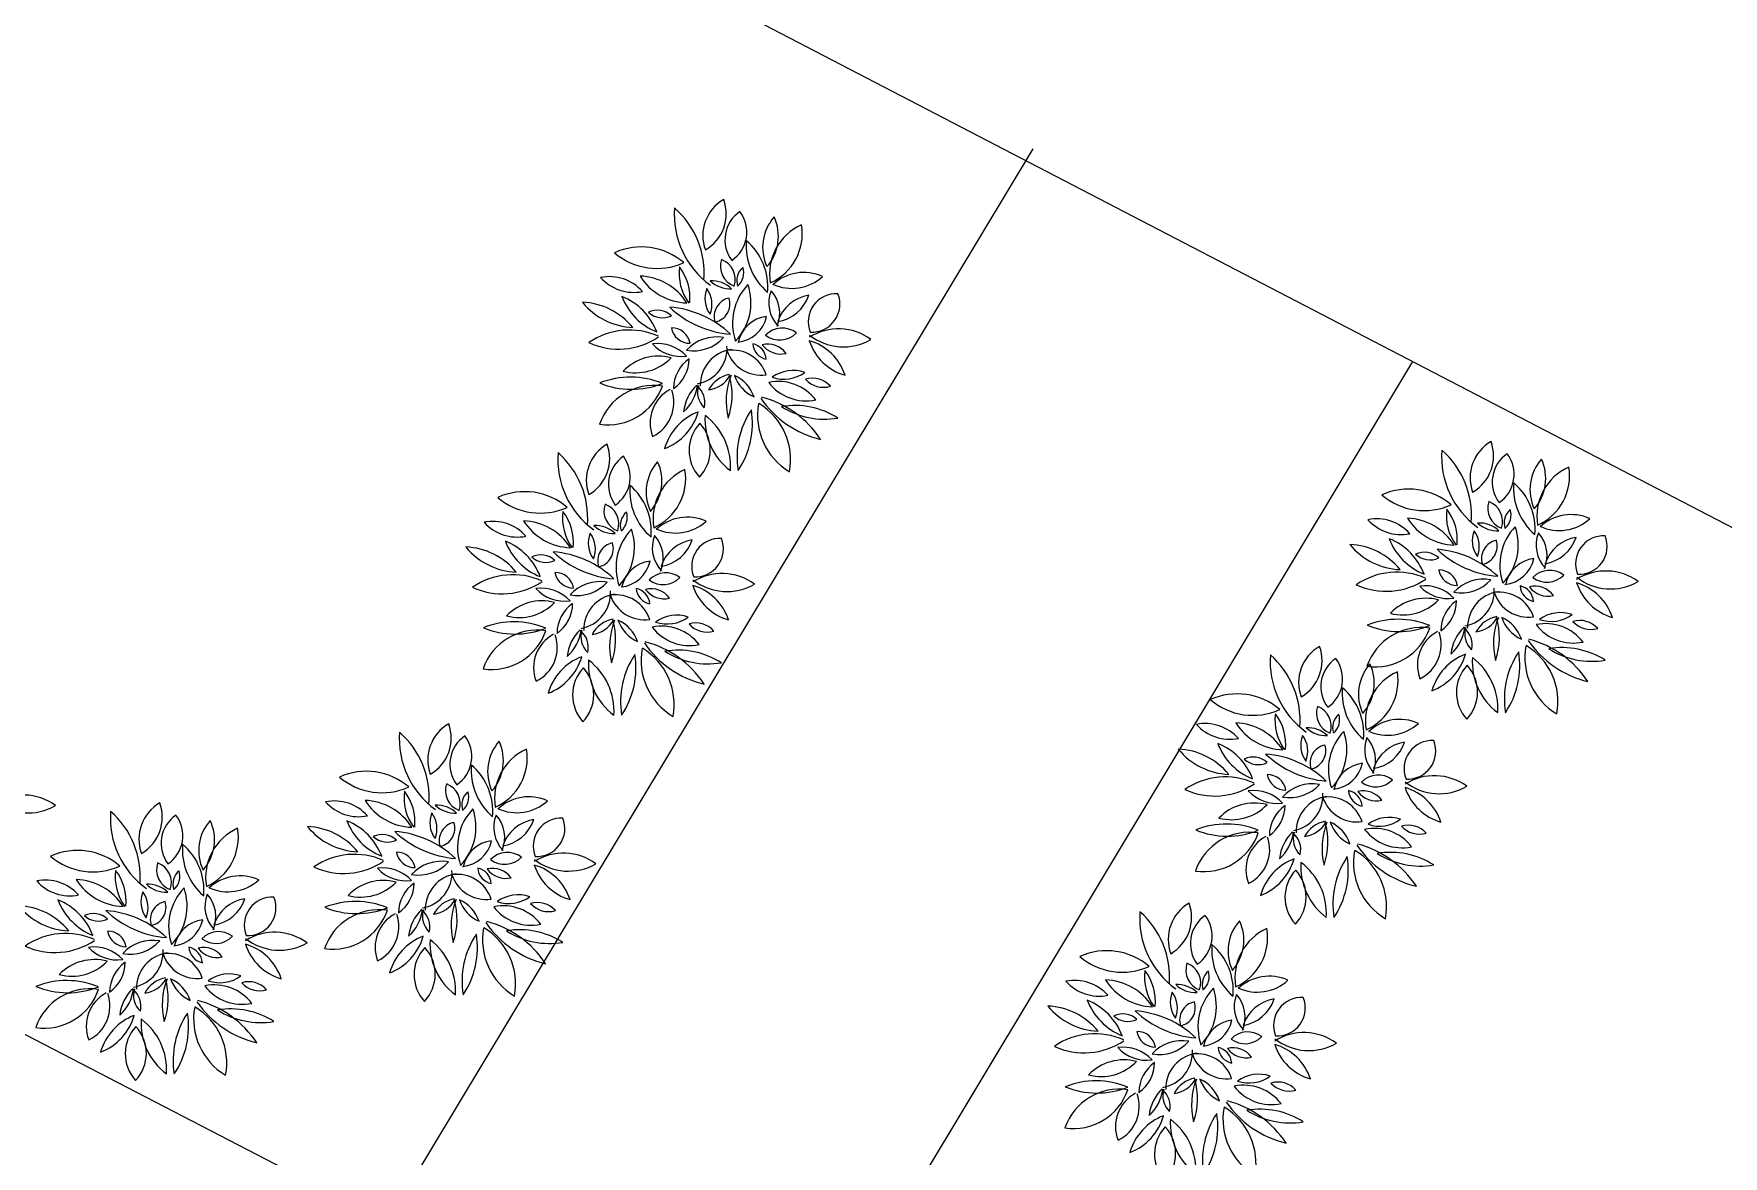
# Model space of a CAD drawing. Header units: millimetres. Extents: x 587797 to 2274247, y 1711 to 439204.
# Drawn here: x 2023710 to 2046969, y 339884 to 355339 of the extents above; entities that cross this region are included whole.
import ezdxf

# ---------------------------------------------------------------- set-up
doc = ezdxf.new("R2010")
doc.units = ezdxf.units.MM
doc.layers.add('finiture', color=7, linetype='Continuous', lineweight=20)

msp = doc.modelspace()

# ---------------------------------------------------------------- linework, layer by layer
for p, q in [((2018511.647, 363391.883), (2061564.156, 341022.483)), ((2028579.47, 338978.388), (2037467.158, 353753.559)), ((2033914.043, 336206.629), (2042694.832, 350826.684)), ((2011734.069, 347686.216), (2028579.47, 338978.388))]:
    msp.add_line(p, q)
at = {"layer": 'finiture'}
for centre, radius, start, end in [((2033726.671, 352848.809), 1198.988, 175.6138802, 234.1810692), ((2031741.281, 352038.502), 1198.988, 355.6138802, 48.7903282), ((2033495.76, 352559.297), 575.026, 120.0128832, 200.0354962), ((2032667.909, 352860.214), 575.026, 300.0128832, 20.0354962), ((2033695.506, 352501.504), 470.192, 124.2051322, 217.0701022), ((2033056.019, 352606.939), 470.192, 304.2051322, 37.0701022), ((2034374.787, 352398.591), 630.348, 138.5011792, 205.0112442), ((2033331.439, 352549.754), 630.348, 318.5011792, 25.0112442), ((2034582.103, 352028.895), 742.903, 114.0346432, 189.4112722), ((2033546.623, 352585.908), 742.903, 294.0346432, 9.4112722), ((2032074.404, 351503.455), 899.811, 49.4549072, 114.2762642), ((2034355.469, 352413.777), 835.986, 174.8882522, 229.5327912), ((2032980.243, 351852.263), 835.986, 354.8882522, 49.5327912), ((2032289.378, 353007.461), 899.811, 229.4549072, 294.2762642), ((2033456.715, 352137.806), 293.054, 161.4860162, 249.3344302), ((2033075.406, 351956.663), 293.054, 341.4860162, 69.3344302), ((2031633.053, 351381.707), 612.696, 41.7480502, 101.2709752), ((2031970.422, 352390.555), 612.696, 221.7480502, 281.2709752), ((2032731.462, 352431.337), 799.914, 212.4227522, 267.9385742), ((2032027.469, 351203.057), 799.914, 32.4227522, 87.9385742), ((2033284.498, 352038.242), 690.516, 172.4820782, 216.0604832), ((2032053.421, 351706.505), 690.516, 354.1020192, 37.6804242), ((2033043.449, 351537.334), 399.903, 46.7119692, 92.8743762), ((2033297.596, 352227.83), 399.903, 226.7119692, 272.8743762), ((2033631.373, 351938.44), 242.807, 130.6866572, 198.0312722), ((2033242.2, 352047.399), 242.807, 310.6866572, 18.0312722), ((2034147.143, 352459.91), 626.787, 245.0936362, 312.3794812), ((2034312.191, 351425.422), 626.787, 65.7502472, 133.0360922), ((2031490.951, 350929.291), 852.076, 20.9058342, 68.2643142), ((2032602.478, 352024.835), 852.076, 200.9058342, 248.2643142), ((2033312.737, 351693.266), 364.235, 157.8161752, 216.5716662), ((2032682.942, 351613.772), 364.235, 337.8161752, 36.5716662), ((2033333.508, 351448.444), 255.724, 101.7678622, 197.9841602), ((2033038.125, 351619.837), 255.724, 281.7678622, 17.9841602), ((2034094.465, 351357.099), 764.588, 136.2398752, 199.0321132), ((2032819.456, 351636.589), 764.588, 316.2398752, 19.0321132), ((2034293.529, 351633.583), 464.51, 158.8653362, 223.5765942), ((2033515.217, 351490.081), 464.51, 337.3165672, 42.0278252), ((2033868.175, 351906.661), 537.843, 278.9366862, 341.7742222), ((2034462.586, 351207.13), 537.843, 98.9366862, 161.7742222), ((2034757.495, 351373.971), 385.997, 86.6007762, 201.8100952), ((2034422.015, 351615.878), 385.997, 266.6007762, 21.8100952), ((2031221.221, 350691.329), 951.478, 39.3530902, 87.4744862), ((2031998.88, 352245.212), 951.478, 219.3530902, 267.4744862), ((2032293.55, 351246.683), 286.649, 46.9916322, 115.3519022), ((2032366.338, 351715.339), 286.649, 226.9916322, 295.3519022), ((2033410.083, 352570.605), 1372.189, 226.5437642, 265.4625772), ((2032357.736, 350206.645), 1372.189, 46.5437642, 85.4625772), ((2031909.914, 350281.154), 978.566, 65.8594782, 124.6377862), ((2032743.944, 351336.72), 260.064, 190.1273202, 270.4647752), ((2032490.042, 351030.936), 260.064, 10.1273202, 90.4647752), ((2033352.98, 351544.651), 456.356, 275.9945162, 347.6764672), ((2033854.378, 350994.289), 456.356, 96.9926362, 168.6745882), ((2034016.108, 350963.522), 321.719, 52.8815032, 135.8607872), ((2033979.373, 351444.103), 321.719, 232.8815032, 315.8607872), ((2034789.861, 350520.46), 755.764, 53.7979332, 122.2262832), ((2031763.031, 351975.127), 978.566, 245.2736062, 304.0519142), ((2032299.348, 350529.238), 544.065, 42.9410212, 97.6635152), ((2032625.079, 351439.084), 544.065, 222.9410212, 277.6635152), ((2033108.647, 350611.9), 553.02, 79.7760162, 137.9179062), ((2032796.363, 351526.77), 553.02, 259.7760162, 317.9179062), ((2032761.09, 351006.29), 493.102, 280.2006852, 3.6567052), ((2033378.562, 350502.571), 493.102, 97.9298722, 181.3858922), ((2033323.282, 350488.628), 495.118, 18.3307972, 98.1862602), ((2033558.489, 350838.885), 236.939, 4.3553202, 78.0821742), ((2033843.673, 351088.71), 236.939, 184.3553202, 258.0821742), ((2033811.711, 350750.822), 316.114, 36.2304682, 103.6461322), ((2033992.124, 351244.847), 316.114, 216.2304682, 283.6461322), ((2035082.507, 351340.237), 732.285, 198.1136342, 253.8509222), ((2034182.837, 350409.178), 732.285, 18.1136342, 73.8509222), ((2034856.897, 351783.979), 755.764, 231.6997852, 300.1281342), ((2032311.26, 350220.927), 679.415, 75.1769142, 135.9428502), ((2031996.819, 351350.18), 679.415, 255.1769142, 315.9428502), ((2032228.709, 350865.543), 504.08, 304.9589982, 359.8487122), ((2033021.62, 350451.088), 504.08, 124.9589982, 179.8487122), ((2033722.775, 351134.417), 495.118, 198.3307972, 278.1862602), ((2031926.609, 349463.582), 1147.623, 67.5620202, 111.6466142), ((2031941.301, 351591.012), 1147.623, 247.5620202, 291.6466142), ((2033362.158, 350247.031), 407.986, 100.3447392, 152.2063042), ((2032945.114, 350841.377), 407.986, 277.9071342, 329.7686992), ((2034224.06, 350278.31), 982.055, 158.6476812, 193.6982922), ((2032341.766, 350366.575), 982.055, 340.9321952, 15.9828052), ((2033149.648, 350177.251), 502.866, 18.7018602, 65.6965352), ((2033832.927, 350796.793), 502.866, 198.7018602, 245.6965352), ((2033959.478, 349900.641), 650.627, 37.5537892, 101.6639052), ((2034343.745, 350934.394), 650.627, 217.5537892, 281.6639052), ((2034164.909, 350212.584), 490.22, 71.0013062, 126.1644432), ((2034035.217, 351071.868), 490.22, 251.0013062, 306.1644432), ((2034582.731, 350802.356), 331.365, 221.7841332, 286.5604412), ((2034430.093, 350263.939), 331.365, 41.7841332, 106.5604412), ((2032247.977, 349705.754), 791.751, 81.5448302, 161.0007382), ((2031615.774, 350746.66), 791.751, 261.5448302, 341.0007382), ((2032716.869, 349980.863), 521.999, 118.1920852, 201.0750502), ((2032000.064, 350261.89), 521.999, 296.1091902, 18.9921542), ((2033246.552, 350073.416), 592.584, 133.5937502, 174.2641912), ((2032260.531, 350573.118), 592.584, 311.9852062, 352.6556472), ((2032652.764, 350260.001), 296.223, 346.2755532, 51.1830792), ((2033142.112, 350406.777), 296.223, 162.2093842, 227.1169102), ((2034869.141, 351108.302), 1393.594, 214.4561582, 256.4372552), ((2033378.073, 348987.666), 1393.594, 33.3388722, 75.3199692), ((2032121.072, 350342.733), 766.216, 290.8542022, 343.9781372), ((2033130.292, 349415.233), 766.216, 110.8542022, 163.9781372), ((2033827.463, 350027.023), 877.678, 176.3189122, 233.0898182), ((2032424.496, 349381.601), 877.678, 356.3189122, 53.0898182), ((2034558.997, 349511.392), 1167.491, 146.1549402, 189.2106112), ((2032436.902, 349974.751), 1167.491, 326.1549402, 9.2106112), ((2034577.587, 350083.515), 903.437, 169.5840442, 239.1601022), ((2033226.578, 349474.815), 903.437, 349.3480122, 58.9240712), ((2034184.228, 349111.931), 1109.037, 57.4850192, 99.4232362), ((2034598.78, 351141.199), 1109.037, 237.4850192, 279.4232362), ((2033280.299, 349602.878), 548.27, 136.8859672, 222.3226672), ((2032474.694, 349608.442), 548.27, 316.8859672, 42.3226672), ((2031891.597, 349189.968), 575.026, 120.0128832, 200.0354962), ((2031063.746, 349490.886), 575.026, 300.0128832, 20.0354962), ((2044290.731, 349514.612), 1198.988, 175.6138802, 234.1810692), ((2042305.341, 348704.304), 1198.988, 355.6138802, 48.7903282), ((2044059.82, 349225.099), 575.026, 120.0128832, 200.0354962), ((2043231.969, 349526.017), 575.026, 300.0128832, 20.0354962), ((2032122.508, 349479.48), 1198.988, 175.6138802, 234.1810692), ((2030137.118, 348669.173), 1198.988, 355.6138802, 48.7903282), ((2032091.343, 349132.175), 470.192, 124.2051322, 217.0701022), ((2031451.855, 349237.611), 470.192, 304.2051322, 37.0701022), ((2032770.623, 349029.263), 630.348, 138.5011792, 205.0112442), ((2031727.275, 349180.425), 630.348, 318.5011792, 25.0112442), ((2044259.566, 349167.307), 470.192, 124.2051322, 217.0701022), ((2043620.079, 349272.742), 470.192, 304.2051322, 37.0701022), ((2044938.847, 349064.394), 630.348, 138.5011792, 205.0112442), ((2043895.499, 349215.557), 630.348, 318.5011792, 25.0112442), ((2045146.163, 348694.698), 742.903, 114.0346432, 189.4112722), ((2044110.683, 349251.711), 742.903, 294.0346432, 9.4112722), ((2032977.939, 348659.566), 742.903, 114.0346432, 189.4112722), ((2031942.459, 349216.58), 742.903, 294.0346432, 9.4112722), ((2044919.529, 349079.58), 835.986, 174.8882522, 229.5327912), ((2043544.303, 348518.066), 835.986, 354.8882522, 49.5327912), ((2030470.241, 348134.127), 899.811, 49.4549072, 114.2762642), ((2030685.214, 349638.132), 899.811, 229.4549072, 294.2762642), ((2032751.305, 349044.448), 835.986, 174.8882522, 229.5327912), ((2031376.08, 348482.934), 835.986, 354.8882522, 49.5327912), ((2042638.465, 348169.258), 899.811, 49.4549072, 114.2762642), ((2042853.438, 349673.264), 899.811, 229.4549072, 294.2762642), ((2044020.776, 348803.609), 293.054, 161.4860162, 249.3344302), ((2043639.466, 348622.466), 293.054, 341.4860162, 69.3344302), ((2031680.335, 348668.914), 690.516, 172.4820782, 216.0604832), ((2030449.258, 348337.176), 690.516, 354.1020192, 37.6804242), ((2031852.552, 348768.477), 293.054, 161.4860162, 249.3344302), ((2031471.242, 348587.335), 293.054, 341.4860162, 69.3344302), ((2032027.21, 348569.111), 242.807, 130.6866572, 198.0312722), ((2031638.036, 348678.071), 242.807, 310.6866572, 18.0312722), ((2032708.027, 348056.093), 626.787, 65.7502472, 133.0360922), ((2042197.113, 348047.51), 612.696, 41.7480502, 101.2709752), ((2043295.522, 349097.14), 799.914, 212.4227522, 267.9385742), ((2042591.53, 347868.86), 799.914, 32.4227522, 87.9385742), ((2043848.558, 348704.045), 690.516, 172.4820782, 216.0604832), ((2042617.481, 348372.308), 690.516, 354.1020192, 37.6804242), ((2044195.433, 348604.242), 242.807, 130.6866572, 198.0312722), ((2043806.26, 348713.202), 242.807, 310.6866572, 18.0312722), ((2044711.203, 349125.713), 626.787, 245.0936362, 312.3794812), ((2044876.251, 348091.225), 626.787, 65.7502472, 133.0360922), ((2030028.89, 348012.379), 612.696, 41.7480502, 101.2709752), ((2030366.259, 349021.227), 612.696, 221.7480502, 281.2709752), ((2031127.299, 349062.008), 799.914, 212.4227522, 267.9385742), ((2030423.306, 347833.729), 799.914, 32.4227522, 87.9385742), ((2031708.574, 348323.937), 364.235, 157.8161752, 216.5716662), ((2031078.778, 348244.443), 364.235, 337.8161752, 36.5716662), ((2031439.286, 348168.005), 399.903, 46.7119692, 92.8743762), ((2031693.433, 348858.502), 399.903, 226.7119692, 272.8743762), ((2032490.302, 347987.77), 764.588, 136.2398752, 199.0321132), ((2031215.293, 348267.26), 764.588, 316.2398752, 19.0321132), ((2032689.366, 348264.254), 464.51, 158.8653362, 223.5765942), ((2031911.054, 348120.753), 464.51, 337.3165672, 42.0278252), ((2032542.98, 349090.581), 626.787, 245.0936362, 312.3794812), ((2042534.483, 349056.358), 612.696, 221.7480502, 281.2709752), ((2043876.798, 348359.068), 364.235, 157.8161752, 216.5716662), ((2043247.002, 348279.575), 364.235, 337.8161752, 36.5716662), ((2043607.509, 348203.137), 399.903, 46.7119692, 92.8743762), ((2043861.656, 348893.633), 399.903, 226.7119692, 272.8743762), ((2044658.526, 348022.902), 764.588, 136.2398752, 199.0321132), ((2043383.516, 348302.391), 764.588, 316.2398752, 19.0321132), ((2044857.59, 348299.385), 464.51, 158.8653362, 223.5765942), ((2044079.277, 348155.884), 464.51, 337.3165672, 42.0278252), ((2045321.556, 348039.774), 385.997, 86.6007762, 201.8100952), ((2044986.075, 348281.681), 385.997, 266.6007762, 21.8100952), ((2029617.058, 347322), 951.478, 39.3530902, 87.4744862), ((2030394.717, 348875.884), 951.478, 219.3530902, 267.4744862), ((2030998.315, 348655.506), 852.076, 200.9058342, 248.2643142), ((2029886.787, 347559.962), 852.076, 20.9058342, 68.2643142), ((2031805.919, 349201.277), 1372.189, 226.5437642, 265.4625772), ((2030753.573, 346837.316), 1372.189, 46.5437642, 85.4625772), ((2031729.345, 348079.115), 255.724, 101.7678622, 197.9841602), ((2031433.961, 348250.508), 255.724, 281.7678622, 17.9841602), ((2032264.011, 348537.333), 537.843, 278.9366862, 341.7742222), ((2032858.422, 347837.801), 537.843, 98.9366862, 161.7742222), ((2033153.332, 348004.642), 385.997, 86.6007762, 201.8100952), ((2032817.852, 348246.55), 385.997, 266.6007762, 21.8100952), ((2042562.94, 348911.015), 951.478, 219.3530902, 267.4744862), ((2041785.281, 347357.132), 951.478, 39.3530902, 87.4744862), ((2042055.011, 347595.094), 852.076, 20.9058342, 68.2643142), ((2043166.538, 348690.638), 852.076, 200.9058342, 248.2643142), ((2042857.61, 347912.486), 286.649, 46.9916322, 115.3519022), ((2043974.143, 349236.408), 1372.189, 226.5437642, 265.4625772), ((2042921.796, 346872.448), 1372.189, 46.5437642, 85.4625772), ((2043897.568, 348114.246), 255.724, 101.7678622, 197.9841602), ((2043602.185, 348285.64), 255.724, 281.7678622, 17.9841602), ((2044432.235, 348572.464), 537.843, 278.9366862, 341.7742222), ((2045026.646, 347872.932), 537.843, 98.9366862, 161.7742222), ((2030689.386, 347877.355), 286.649, 46.9916322, 115.3519022), ((2030762.174, 348346.01), 286.649, 226.9916322, 295.3519022), ((2031748.817, 348175.323), 456.356, 275.9945162, 347.6764672), ((2032250.215, 347624.961), 456.356, 96.9926362, 168.6745882), ((2042930.398, 348381.142), 286.649, 226.9916322, 295.3519022), ((2043917.04, 348210.454), 456.356, 275.9945162, 347.6764672), ((2044418.438, 347660.092), 456.356, 96.9926362, 168.6745882), ((2030305.751, 346911.826), 978.566, 65.8594782, 124.6377862), ((2030158.868, 348605.799), 978.566, 245.2736062, 304.0519142), ((2030885.879, 347661.608), 260.064, 10.1273202, 90.4647752), ((2031139.781, 347967.392), 260.064, 190.1273202, 270.4647752), ((2031504.484, 347242.572), 553.02, 79.7760162, 137.9179062), ((2031192.199, 348157.441), 553.02, 259.7760162, 317.9179062), ((2032411.945, 347594.194), 321.719, 52.8815032, 135.8607872), ((2032375.21, 348074.775), 321.719, 232.8815032, 315.8607872), ((2033478.344, 347970.909), 732.285, 198.1136342, 253.8509222), ((2032578.674, 347039.85), 732.285, 18.1136342, 73.8509222), ((2033185.698, 347151.132), 755.764, 53.7979332, 122.2262832), ((2033252.734, 348414.651), 755.764, 231.6997852, 300.1281342), ((2042473.975, 346946.957), 978.566, 65.8594782, 124.6377862), ((2042327.091, 348640.93), 978.566, 245.2736062, 304.0519142), ((2042863.408, 347195.041), 544.065, 42.9410212, 97.6635152), ((2043189.139, 348104.887), 544.065, 222.9410212, 277.6635152), ((2043308.005, 348002.523), 260.064, 190.1273202, 270.4647752), ((2043054.102, 347696.739), 260.064, 10.1273202, 90.4647752), ((2043672.707, 347277.703), 553.02, 79.7760162, 137.9179062), ((2043360.423, 348192.573), 553.02, 259.7760162, 317.9179062), ((2044122.549, 347504.688), 236.939, 4.3553202, 78.0821742), ((2044407.734, 347754.513), 236.939, 184.3553202, 258.0821742), ((2044375.771, 347416.625), 316.114, 36.2304682, 103.6461322), ((2044580.168, 347629.325), 321.719, 52.8815032, 135.8607872), ((2044543.433, 348109.906), 321.719, 232.8815032, 315.8607872), ((2045646.567, 348006.04), 732.285, 198.1136342, 253.8509222), ((2044746.898, 347074.981), 732.285, 18.1136342, 73.8509222), ((2045353.921, 347186.263), 755.764, 53.7979332, 122.2262832), ((2045420.957, 348449.782), 755.764, 231.6997852, 300.1281342), ((2030392.656, 347980.851), 679.415, 255.1769142, 315.9428502), ((2030707.097, 346851.598), 679.415, 75.1769142, 135.9428502), ((2030695.184, 347159.909), 544.065, 42.9410212, 97.6635152), ((2031020.916, 348069.756), 544.065, 222.9410212, 277.6635152), ((2030624.546, 347496.215), 504.08, 304.9589982, 359.8487122), ((2031417.456, 347081.759), 504.08, 124.9589982, 179.8487122), ((2031156.927, 347636.961), 493.102, 280.2006852, 3.6567052), ((2031774.399, 347133.243), 493.102, 97.9298722, 181.3858922), ((2031719.118, 347119.3), 495.118, 18.3307972, 98.1862602), ((2032118.612, 347765.089), 495.118, 198.3307972, 278.1862602), ((2031954.326, 347469.557), 236.939, 4.3553202, 78.0821742), ((2032239.51, 347719.381), 236.939, 184.3553202, 258.0821742), ((2032207.548, 347381.494), 316.114, 36.2304682, 103.6461322), ((2032387.961, 347875.518), 316.114, 216.2304682, 283.6461322), ((2042875.32, 346886.73), 679.415, 75.1769142, 135.9428502), ((2042560.879, 348015.983), 679.415, 255.1769142, 315.9428502), ((2042792.769, 347531.346), 504.08, 304.9589982, 359.8487122), ((2043585.68, 347116.89), 504.08, 124.9589982, 179.8487122), ((2043325.151, 347672.092), 493.102, 280.2006852, 3.6567052), ((2043942.622, 347168.374), 493.102, 97.9298722, 181.3858922), ((2043887.342, 347154.431), 495.118, 18.3307972, 98.1862602), ((2044286.835, 347800.22), 495.118, 198.3307972, 278.1862602), ((2044556.184, 347910.65), 316.114, 216.2304682, 283.6461322), ((2031757.994, 346877.702), 407.986, 100.3447392, 152.2063042), ((2031340.951, 347472.049), 407.986, 277.9071342, 329.7686992), ((2032619.897, 346908.981), 982.055, 158.6476812, 193.6982922), ((2030737.603, 346997.246), 982.055, 340.9321952, 15.9828052), ((2031545.484, 346807.922), 502.866, 18.7018602, 65.6965352), ((2032228.763, 347427.465), 502.866, 198.7018602, 245.6965352), ((2032560.746, 346843.255), 490.22, 71.0013062, 126.1644432), ((2032431.054, 347702.539), 490.22, 251.0013062, 306.1644432), ((2042490.669, 346129.385), 1147.623, 67.5620202, 111.6466142), ((2043926.218, 346912.833), 407.986, 100.3447392, 152.2063042), ((2043509.175, 347507.18), 407.986, 277.9071342, 329.7686992), ((2044788.12, 346944.113), 982.055, 158.6476812, 193.6982922), ((2042905.826, 347032.377), 982.055, 340.9321952, 15.9828052), ((2043713.708, 346843.054), 502.866, 18.7018602, 65.6965352), ((2044396.987, 347462.596), 502.866, 198.7018602, 245.6965352), ((2044728.969, 346878.387), 490.22, 71.0013062, 126.1644432), ((2044599.277, 347737.67), 490.22, 251.0013062, 306.1644432), ((2030643.813, 346336.426), 791.751, 81.5448302, 161.0007382), ((2030011.61, 347377.331), 791.751, 261.5448302, 341.0007382), ((2030322.445, 346094.254), 1147.623, 67.5620202, 111.6466142), ((2030337.138, 348221.683), 1147.623, 247.5620202, 291.6466142), ((2031112.706, 346611.535), 521.999, 118.1920852, 201.0750502), ((2030395.9, 346892.562), 521.999, 296.1091902, 18.9921542), ((2031642.388, 346704.087), 592.584, 133.5937502, 174.2641912), ((2030656.368, 347203.79), 592.584, 311.9852062, 352.6556472), ((2031048.601, 346890.672), 296.223, 346.2755532, 51.1830792), ((2031537.948, 347037.449), 296.223, 162.2093842, 227.1169102), ((2032355.315, 346531.312), 650.627, 37.5537892, 101.6639052), ((2032739.582, 347565.066), 650.627, 217.5537892, 281.6639052), ((2032825.93, 346894.61), 331.365, 41.7841332, 106.5604412), ((2032978.568, 347433.027), 331.365, 221.7841332, 286.5604412), ((2042812.037, 346371.557), 791.751, 81.5448302, 161.0007382), ((2042179.834, 347412.462), 791.751, 261.5448302, 341.0007382), ((2042505.361, 348256.815), 1147.623, 247.5620202, 291.6466142), ((2043280.93, 346646.666), 521.999, 118.1920852, 201.0750502), ((2042564.124, 346927.693), 521.999, 296.1091902, 18.9921542), ((2043810.612, 346739.219), 592.584, 133.5937502, 174.2641912), ((2042824.591, 347238.921), 592.584, 311.9852062, 352.6556472), ((2043216.824, 346925.804), 296.223, 346.2755532, 51.1830792), ((2043706.172, 347072.58), 296.223, 162.2093842, 227.1169102), ((2044523.538, 346566.444), 650.627, 37.5537892, 101.6639052), ((2044907.805, 347600.197), 650.627, 217.5537892, 281.6639052), ((2044994.154, 346929.742), 331.365, 41.7841332, 106.5604412), ((2045146.792, 347468.159), 331.365, 221.7841332, 286.5604412), ((2032973.423, 346714.187), 903.437, 169.5840442, 239.1601022), ((2031622.415, 346105.487), 903.437, 349.3480122, 58.9240712), ((2033264.978, 347738.974), 1393.594, 214.4561582, 256.4372552), ((2031773.909, 345618.338), 1393.594, 33.3388722, 75.3199692), ((2032580.065, 345742.602), 1109.037, 57.4850192, 99.4232362), ((2032994.616, 347771.87), 1109.037, 237.4850192, 279.4232362), ((2041699.304, 346406.038), 575.026, 120.0128832, 200.0354962), ((2040871.452, 346706.955), 575.026, 300.0128832, 20.0354962), ((2042685.132, 347008.536), 766.216, 290.8542022, 343.9781372), ((2043694.352, 346081.036), 766.216, 110.8542022, 163.9781372), ((2045123.057, 346177.194), 1167.491, 146.1549402, 189.2106112), ((2043000.962, 346640.554), 1167.491, 326.1549402, 9.2106112), ((2045141.647, 346749.318), 903.437, 169.5840442, 239.1601022), ((2043790.639, 346140.618), 903.437, 349.3480122, 58.9240712), ((2045433.201, 347774.105), 1393.594, 214.4561582, 256.4372552), ((2043942.133, 345653.469), 1393.594, 33.3388722, 75.3199692), ((2044748.288, 345777.733), 1109.037, 57.4850192, 99.4232362), ((2045162.84, 347807.002), 1109.037, 237.4850192, 279.4232362), ((2031526.129, 346045.905), 766.216, 110.8542022, 163.9781372), ((2030516.909, 346973.405), 766.216, 290.8542022, 343.9781372), ((2031676.136, 346233.55), 548.27, 136.8859672, 222.3226672), ((2030870.53, 346239.113), 548.27, 316.8859672, 42.3226672), ((2032223.3, 346657.695), 877.678, 176.3189122, 233.0898182), ((2030820.332, 346012.272), 877.678, 356.3189122, 53.0898182), ((2032954.833, 346142.063), 1167.491, 146.1549402, 189.2106112), ((2030832.739, 346605.423), 1167.491, 326.1549402, 9.2106112), ((2041930.214, 346695.55), 1198.988, 175.6138802, 234.1810692), ((2039944.825, 345885.243), 1198.988, 355.6138802, 48.7903282), ((2041899.05, 346348.245), 470.192, 124.2051322, 217.0701022), ((2041259.562, 346453.68), 470.192, 304.2051322, 37.0701022), ((2042578.33, 346245.333), 630.348, 138.5011792, 205.0112442), ((2041534.982, 346396.495), 630.348, 318.5011792, 25.0112442), ((2043844.359, 346268.681), 548.27, 136.8859672, 222.3226672), ((2043038.754, 346274.245), 548.27, 316.8859672, 42.3226672), ((2044391.523, 346692.826), 877.678, 176.3189122, 233.0898182), ((2042988.556, 346047.404), 877.678, 356.3189122, 53.0898182), ((2042559.012, 346260.518), 835.986, 174.8882522, 229.5327912), ((2041183.786, 345699.004), 835.986, 354.8882522, 49.5327912), ((2042785.646, 345875.636), 742.903, 114.0346432, 189.4112722), ((2041750.166, 346432.65), 742.903, 294.0346432, 9.4112722), ((2040492.921, 346854.202), 899.811, 229.4549072, 294.2762642), ((2040277.948, 345350.197), 899.811, 49.4549072, 114.2762642), ((2041488.041, 345884.984), 690.516, 172.4820782, 216.0604832), ((2040256.964, 345553.246), 690.516, 354.1020192, 37.6804242), ((2041660.259, 345984.547), 293.054, 161.4860162, 249.3344302), ((2041278.949, 345803.405), 293.054, 341.4860162, 69.3344302), ((2041834.917, 345785.181), 242.807, 130.6866572, 198.0312722), ((2041445.743, 345894.141), 242.807, 310.6866572, 18.0312722), ((2042515.734, 345272.163), 626.787, 65.7502472, 133.0360922), ((2029940.39, 345629.4), 1198.988, 175.6138802, 234.1810692), ((2027955, 344819.093), 1198.988, 355.6138802, 48.7903282), ((2029709.479, 345339.888), 575.026, 120.0128832, 200.0354962), ((2028881.628, 345640.805), 575.026, 300.0128832, 20.0354962), ((2029909.225, 345282.095), 470.192, 124.2051322, 217.0701022), ((2029269.738, 345387.53), 470.192, 304.2051322, 37.0701022), ((2039836.596, 345228.449), 612.696, 41.7480502, 101.2709752), ((2040173.966, 346237.296), 612.696, 221.7480502, 281.2709752), ((2040935.006, 346278.078), 799.914, 212.4227522, 267.9385742), ((2040231.013, 345049.799), 799.914, 32.4227522, 87.9385742), ((2041516.281, 345540.007), 364.235, 157.8161752, 216.5716662), ((2040886.485, 345460.513), 364.235, 337.8161752, 36.5716662), ((2041246.993, 345384.075), 399.903, 46.7119692, 92.8743762), ((2041501.139, 346074.572), 399.903, 226.7119692, 272.8743762), ((2042298.009, 345203.84), 764.588, 136.2398752, 199.0321132), ((2041022.999, 345483.33), 764.588, 316.2398752, 19.0321132), ((2042497.073, 345480.324), 464.51, 158.8653362, 223.5765942), ((2041718.761, 345336.822), 464.51, 337.3165672, 42.0278252), ((2042350.687, 346306.651), 626.787, 245.0936362, 312.3794812), ((2030588.506, 345179.183), 630.348, 138.5011792, 205.0112442), ((2029545.158, 345330.345), 630.348, 318.5011792, 25.0112442), ((2030795.822, 344809.486), 742.903, 114.0346432, 189.4112722), ((2029760.342, 345366.5), 742.903, 294.0346432, 9.4112722), ((2039424.765, 344538.07), 951.478, 39.3530902, 87.4744862), ((2040202.424, 346091.954), 951.478, 219.3530902, 267.4744862), ((2039694.494, 344776.032), 852.076, 20.9058342, 68.2643142), ((2040806.022, 345871.576), 852.076, 200.9058342, 248.2643142), ((2041613.626, 346417.347), 1372.189, 226.5437642, 265.4625772), ((2040561.28, 344053.386), 1372.189, 46.5437642, 85.4625772), ((2041537.051, 345295.185), 255.724, 101.7678622, 197.9841602), ((2041241.668, 345466.578), 255.724, 281.7678622, 17.9841602), ((2042071.718, 345753.403), 537.843, 278.9366862, 341.7742222), ((2042666.129, 345053.871), 537.843, 98.9366862, 161.7742222), ((2042961.039, 345220.712), 385.997, 86.6007762, 201.8100952), ((2042625.558, 345462.62), 385.997, 266.6007762, 21.8100952), ((2028288.124, 344284.047), 899.811, 49.4549072, 114.2762642), ((2030569.188, 345194.368), 835.986, 174.8882522, 229.5327912), ((2029193.962, 344632.854), 835.986, 354.8882522, 49.5327912), ((2040497.093, 345093.424), 286.649, 46.9916322, 115.3519022), ((2040569.881, 345562.08), 286.649, 226.9916322, 295.3519022), ((2041556.523, 345391.393), 456.356, 275.9945162, 347.6764672), ((2042057.922, 344841.031), 456.356, 96.9926362, 168.6745882), ((2028503.097, 345788.052), 899.811, 229.4549072, 294.2762642), ((2029670.435, 344918.397), 293.054, 161.4860162, 249.3344302), ((2029289.125, 344737.255), 293.054, 341.4860162, 69.3344302), ((2040113.458, 344127.896), 978.566, 65.8594782, 124.6377862), ((2039966.574, 345821.869), 978.566, 245.2736062, 304.0519142), ((2040693.585, 344877.678), 260.064, 10.1273202, 90.4647752), ((2040947.488, 345183.462), 260.064, 190.1273202, 270.4647752), ((2041312.19, 344458.642), 553.02, 79.7760162, 137.9179062), ((2040999.906, 345373.511), 553.02, 259.7760162, 317.9179062), ((2042219.652, 344810.264), 321.719, 52.8815032, 135.8607872), ((2042182.917, 345290.845), 321.719, 232.8815032, 315.8607872), ((2043286.05, 345186.979), 732.285, 198.1136342, 253.8509222), ((2042386.381, 344255.92), 732.285, 18.1136342, 73.8509222), ((2042993.405, 344367.202), 755.764, 53.7979332, 122.2262832), ((2043060.44, 345630.721), 755.764, 231.6997852, 300.1281342), ((2023562.148, 344101.995), 755.764, 53.7979332, 122.2262832), ((2023629.184, 345365.514), 755.764, 231.6997852, 300.1281342), ((2025732.169, 344250.607), 575.026, 120.0128832, 200.0354962), ((2024904.318, 344551.524), 575.026, 300.0128832, 20.0354962), ((2027846.772, 344162.299), 612.696, 41.7480502, 101.2709752), ((2028184.142, 345171.146), 612.696, 221.7480502, 281.2709752), ((2028945.181, 345211.928), 799.914, 212.4227522, 267.9385742), ((2028241.189, 343983.649), 799.914, 32.4227522, 87.9385742), ((2029498.217, 344818.834), 690.516, 172.4820782, 216.0604832), ((2028267.14, 344487.096), 690.516, 354.1020192, 37.6804242), ((2029257.169, 344317.925), 399.903, 46.7119692, 92.8743762), ((2029511.315, 345008.422), 399.903, 226.7119692, 272.8743762), ((2029845.092, 344719.031), 242.807, 130.6866572, 198.0312722), ((2029455.919, 344827.991), 242.807, 310.6866572, 18.0312722), ((2030360.862, 345240.501), 626.787, 245.0936362, 312.3794812), ((2030525.91, 344206.013), 626.787, 65.7502472, 133.0360922), ((2040514.804, 344067.668), 679.415, 75.1769142, 135.9428502), ((2040200.362, 345196.921), 679.415, 255.1769142, 315.9428502), ((2040502.891, 344375.979), 544.065, 42.9410212, 97.6635152), ((2040828.623, 345285.826), 544.065, 222.9410212, 277.6635152), ((2040432.252, 344712.285), 504.08, 304.9589982, 359.8487122), ((2041225.163, 344297.829), 504.08, 124.9589982, 179.8487122), ((2040964.634, 344853.031), 493.102, 280.2006852, 3.6567052), ((2041582.106, 344349.313), 493.102, 97.9298722, 181.3858922), ((2041526.825, 344335.37), 495.118, 18.3307972, 98.1862602), ((2041926.319, 344981.159), 495.118, 198.3307972, 278.1862602), ((2041762.033, 344685.626), 236.939, 4.3553202, 78.0821742), ((2042047.217, 344935.451), 236.939, 184.3553202, 258.0821742), ((2042015.254, 344597.564), 316.114, 36.2304682, 103.6461322), ((2042195.667, 345091.588), 316.114, 216.2304682, 283.6461322), ((2025963.08, 344540.119), 1198.988, 175.6138802, 234.1810692), ((2023977.69, 343729.812), 1198.988, 355.6138802, 48.7903282), ((2025931.915, 344192.814), 470.192, 124.2051322, 217.0701022), ((2025292.428, 344298.249), 470.192, 304.2051322, 37.0701022), ((2026611.196, 344089.901), 630.348, 138.5011792, 205.0112442), ((2025567.848, 344241.064), 630.348, 318.5011792, 25.0112442), ((2027704.67, 343709.882), 852.076, 20.9058342, 68.2643142), ((2028816.197, 344805.426), 852.076, 200.9058342, 248.2643142), ((2029526.457, 344473.857), 364.235, 157.8161752, 216.5716662), ((2028896.661, 344394.363), 364.235, 337.8161752, 36.5716662), ((2029547.227, 344229.035), 255.724, 101.7678622, 197.9841602), ((2029251.844, 344400.428), 255.724, 281.7678622, 17.9841602), ((2030308.185, 344137.69), 764.588, 136.2398752, 199.0321132), ((2029033.175, 344417.18), 764.588, 316.2398752, 19.0321132), ((2030507.249, 344414.174), 464.51, 158.8653362, 223.5765942), ((2029728.936, 344270.672), 464.51, 337.3165672, 42.0278252), ((2030081.894, 344687.252), 537.843, 278.9366862, 341.7742222), ((2030676.305, 343987.721), 537.843, 98.9366862, 161.7742222), ((2030971.215, 344154.562), 385.997, 86.6007762, 201.8100952), ((2030635.734, 344396.47), 385.997, 266.6007762, 21.8100952), ((2041565.701, 344093.772), 407.986, 100.3447392, 152.2063042), ((2041148.658, 344688.119), 407.986, 277.9071342, 329.7686992), ((2042427.603, 344125.051), 982.055, 158.6476812, 193.6982922), ((2040545.309, 344213.316), 982.055, 340.9321952, 15.9828052), ((2041353.191, 344023.992), 502.866, 18.7018602, 65.6965352), ((2042036.47, 344643.534), 502.866, 198.7018602, 245.6965352), ((2042368.452, 344059.325), 490.22, 71.0013062, 126.1644432), ((2042238.761, 344918.609), 490.22, 251.0013062, 306.1644432), ((2026818.512, 343720.205), 742.903, 114.0346432, 189.4112722), ((2025783.032, 344277.219), 742.903, 294.0346432, 9.4112722), ((2027434.94, 343471.92), 951.478, 39.3530902, 87.4744862), ((2028212.6, 345025.804), 951.478, 219.3530902, 267.4744862), ((2028580.057, 344495.93), 286.649, 226.9916322, 295.3519022), ((2028507.269, 344027.274), 286.649, 46.9916322, 115.3519022), ((2029623.802, 345351.197), 1372.189, 226.5437642, 265.4625772), ((2028571.455, 342987.236), 1372.189, 46.5437642, 85.4625772), ((2040451.52, 343552.496), 791.751, 81.5448302, 161.0007382), ((2039819.317, 344593.401), 791.751, 261.5448302, 341.0007382), ((2040130.152, 343310.323), 1147.623, 67.5620202, 111.6466142), ((2040144.844, 345437.753), 1147.623, 247.5620202, 291.6466142), ((2040920.413, 343827.605), 521.999, 118.1920852, 201.0750502), ((2040203.607, 344108.632), 521.999, 296.1091902, 18.9921542), ((2040464.075, 344419.86), 592.584, 311.9852062, 352.6556472), ((2041450.095, 343920.157), 592.584, 133.5937502, 174.2641912), ((2040856.308, 344106.742), 296.223, 346.2755532, 51.1830792), ((2041345.655, 344253.519), 296.223, 162.2093842, 227.1169102), ((2042163.021, 343747.382), 650.627, 37.5537892, 101.6639052), ((2042547.289, 344781.135), 650.627, 217.5537892, 281.6639052), ((2042633.637, 344110.68), 331.365, 41.7841332, 106.5604412), ((2042786.275, 344649.097), 331.365, 221.7841332, 286.5604412), ((2024310.814, 343194.766), 899.811, 49.4549072, 114.2762642), ((2024525.787, 344698.771), 899.811, 229.4549072, 294.2762642), ((2026591.878, 344105.087), 835.986, 174.8882522, 229.5327912), ((2025216.652, 343543.573), 835.986, 354.8882522, 49.5327912), ((2028123.634, 343061.746), 978.566, 65.8594782, 124.6377862), ((2028703.761, 343811.528), 260.064, 10.1273202, 90.4647752), ((2028957.664, 344117.312), 260.064, 190.1273202, 270.4647752), ((2029566.699, 344325.243), 456.356, 275.9945162, 347.6764672), ((2030068.097, 343774.881), 456.356, 96.9926362, 168.6745882), ((2030229.827, 343744.114), 321.719, 52.8815032, 135.8607872), ((2031003.581, 343301.052), 755.764, 53.7979332, 122.2262832), ((2042762.54, 343358.133), 1167.491, 146.1549402, 189.2106112), ((2040640.446, 343821.493), 1167.491, 326.1549402, 9.2106112), ((2042781.13, 343930.257), 903.437, 169.5840442, 239.1601022), ((2041430.122, 343321.557), 903.437, 349.3480122, 58.9240712), ((2043072.684, 344955.044), 1393.594, 214.4561582, 256.4372552), ((2041581.616, 342834.407), 1393.594, 33.3388722, 75.3199692), ((2042387.772, 342958.672), 1109.037, 57.4850192, 99.4232362), ((2042802.323, 344987.94), 1109.037, 237.4850192, 279.4232362), ((2025520.907, 343729.553), 690.516, 172.4820782, 216.0604832), ((2024289.83, 343397.815), 690.516, 354.1020192, 37.6804242), ((2025693.124, 343829.116), 293.054, 161.4860162, 249.3344302), ((2025311.815, 343647.973), 293.054, 341.4860162, 69.3344302), ((2025867.782, 343629.75), 242.807, 130.6866572, 198.0312722), ((2025478.609, 343738.709), 242.807, 310.6866572, 18.0312722), ((2027976.75, 344755.718), 978.566, 245.2736062, 304.0519142), ((2028513.067, 343309.829), 544.065, 42.9410212, 97.6635152), ((2028838.798, 344219.676), 544.065, 222.9410212, 277.6635152), ((2029322.366, 343392.492), 553.02, 79.7760162, 137.9179062), ((2029010.082, 344307.361), 553.02, 259.7760162, 317.9179062), ((2028974.81, 343786.881), 493.102, 280.2006852, 3.6567052), ((2029772.208, 343619.476), 236.939, 4.3553202, 78.0821742), ((2030057.393, 343869.301), 236.939, 184.3553202, 258.0821742), ((2030025.43, 343531.413), 316.114, 36.2304682, 103.6461322), ((2030205.843, 344025.438), 316.114, 216.2304682, 283.6461322), ((2030193.092, 344224.695), 321.719, 232.8815032, 315.8607872), ((2031296.226, 344120.828), 732.285, 198.1136342, 253.8509222), ((2030396.557, 343189.77), 732.285, 18.1136342, 73.8509222), ((2031070.616, 344564.571), 755.764, 231.6997852, 300.1281342), ((2041333.836, 343261.975), 766.216, 110.8542022, 163.9781372), ((2040324.615, 344189.475), 766.216, 290.8542022, 343.9781372), ((2041483.842, 343449.62), 548.27, 136.8859672, 222.3226672), ((2040678.237, 343455.183), 548.27, 316.8859672, 42.3226672), ((2042031.006, 343873.765), 877.678, 176.3189122, 233.0898182), ((2040628.039, 343228.342), 877.678, 356.3189122, 53.0898182), ((2023869.462, 343073.018), 612.696, 41.7480502, 101.2709752), ((2024206.832, 344081.865), 612.696, 221.7480502, 281.2709752), ((2024967.871, 344122.647), 799.914, 212.4227522, 267.9385742), ((2024263.878, 342894.368), 799.914, 32.4227522, 87.9385742), ((2025279.858, 343228.644), 399.903, 46.7119692, 92.8743762), ((2025534.005, 343919.141), 399.903, 226.7119692, 272.8743762), ((2026330.875, 343048.409), 764.588, 136.2398752, 199.0321132), ((2025055.865, 343327.899), 764.588, 316.2398752, 19.0321132), ((2026383.552, 344151.22), 626.787, 245.0936362, 312.3794812), ((2026548.6, 343116.732), 626.787, 65.7502472, 133.0360922), ((2028524.979, 343001.518), 679.415, 75.1769142, 135.9428502), ((2028210.538, 344130.771), 679.415, 255.1769142, 315.9428502), ((2028442.428, 343646.135), 504.08, 304.9589982, 359.8487122), ((2029235.339, 343231.679), 504.08, 124.9589982, 179.8487122), ((2029592.281, 343283.163), 493.102, 97.9298722, 181.3858922), ((2029537.001, 343269.22), 495.118, 18.3307972, 98.1862602), ((2029936.494, 343915.009), 495.118, 198.3307972, 278.1862602), ((2024235.289, 343936.522), 951.478, 219.3530902, 267.4744862), ((2023457.63, 342382.639), 951.478, 39.3530902, 87.4744862), ((2023727.36, 342620.601), 852.076, 20.9058342, 68.2643142), ((2024838.887, 343716.145), 852.076, 200.9058342, 248.2643142), ((2025549.147, 343384.576), 364.235, 157.8161752, 216.5716662), ((2024919.351, 343305.082), 364.235, 337.8161752, 36.5716662), ((2025569.917, 343139.754), 255.724, 101.7678622, 197.9841602), ((2025274.534, 343311.147), 255.724, 281.7678622, 17.9841602), ((2026529.939, 343324.893), 464.51, 158.8653362, 223.5765942), ((2025751.626, 343181.391), 464.51, 337.3165672, 42.0278252), ((2026104.584, 343597.971), 537.843, 278.9366862, 341.7742222), ((2026698.995, 342898.44), 537.843, 98.9366862, 161.7742222), ((2026993.904, 343065.281), 385.997, 86.6007762, 201.8100952), ((2026658.424, 343307.188), 385.997, 266.6007762, 21.8100952), ((2028140.328, 342244.173), 1147.623, 67.5620202, 111.6466142), ((2028155.02, 344371.603), 1147.623, 247.5620202, 291.6466142), ((2029575.877, 343027.622), 407.986, 100.3447392, 152.2063042), ((2029158.834, 343621.969), 407.986, 277.9071342, 329.7686992), ((2030437.779, 343058.901), 982.055, 158.6476812, 193.6982922), ((2028555.485, 343147.166), 982.055, 340.9321952, 15.9828052), ((2030046.646, 343577.384), 502.866, 198.7018602, 245.6965352), ((2029363.367, 342957.842), 502.866, 18.7018602, 65.6965352), ((2030557.464, 343714.985), 650.627, 217.5537892, 281.6639052), ((2030173.197, 342681.232), 650.627, 37.5537892, 101.6639052), ((2030378.628, 342993.175), 490.22, 71.0013062, 126.1644432), ((2030248.936, 343852.459), 490.22, 251.0013062, 306.1644432), ((2030643.813, 343044.53), 331.365, 41.7841332, 106.5604412), ((2030796.451, 343582.947), 331.365, 221.7841332, 286.5604412), ((2039903.275, 342869.395), 575.026, 120.0128832, 200.0354962), ((2039075.424, 343170.313), 575.026, 300.0128832, 20.0354962), ((2024602.747, 343406.649), 286.649, 226.9916322, 295.3519022), ((2024529.959, 342937.993), 286.649, 46.9916322, 115.3519022), ((2024594.145, 341897.955), 1372.189, 46.5437642, 85.4625772), ((2025646.492, 344261.915), 1372.189, 226.5437642, 265.4625772), ((2025589.389, 343235.962), 456.356, 275.9945162, 347.6764672), ((2026090.787, 342685.6), 456.356, 96.9926362, 168.6745882), ((2028461.696, 342486.346), 791.751, 81.5448302, 161.0007382), ((2027829.493, 343527.251), 791.751, 261.5448302, 341.0007382), ((2028930.589, 342761.455), 521.999, 118.1920852, 201.0750502), ((2028213.783, 343042.481), 521.999, 296.1091902, 18.9921542), ((2029460.271, 342854.007), 592.584, 133.5937502, 174.2641912), ((2028474.25, 343353.709), 592.584, 311.9852062, 352.6556472), ((2028866.484, 343040.592), 296.223, 346.2755532, 51.1830792), ((2029355.831, 343187.369), 296.223, 162.2093842, 227.1169102), ((2031082.86, 343888.894), 1393.594, 214.4561582, 256.4372552), ((2029591.792, 341768.257), 1393.594, 33.3388722, 75.3199692), ((2040134.186, 343158.908), 1198.988, 175.6138802, 234.1810692), ((2038148.796, 342348.6), 1198.988, 355.6138802, 48.7903282), ((2040103.021, 342811.602), 470.192, 124.2051322, 217.0701022), ((2039463.534, 342917.038), 470.192, 304.2051322, 37.0701022), ((2040782.302, 342708.69), 630.348, 138.5011792, 205.0112442), ((2039738.954, 342859.853), 630.348, 318.5011792, 25.0112442), ((2024146.324, 341972.464), 978.566, 65.8594782, 124.6377862), ((2023999.44, 343666.437), 978.566, 245.2736062, 304.0519142), ((2024980.354, 343028.03), 260.064, 190.1273202, 270.4647752), ((2024726.451, 342722.246), 260.064, 10.1273202, 90.4647752), ((2025345.056, 342303.211), 553.02, 79.7760162, 137.9179062), ((2025032.772, 343218.08), 553.02, 259.7760162, 317.9179062), ((2026252.517, 342654.833), 321.719, 52.8815032, 135.8607872), ((2026215.782, 343135.413), 321.719, 232.8815032, 315.8607872), ((2027026.27, 342211.771), 755.764, 53.7979332, 122.2262832), ((2027093.306, 343475.29), 755.764, 231.6997852, 300.1281342), ((2028334.791, 343123.325), 766.216, 290.8542022, 343.9781372), ((2029344.011, 342195.825), 766.216, 110.8542022, 163.9781372), ((2030041.182, 342807.615), 877.678, 176.3189122, 233.0898182), ((2028638.215, 342162.192), 877.678, 356.3189122, 53.0898182), ((2030772.716, 342291.983), 1167.491, 146.1549402, 189.2106112), ((2028650.621, 342755.343), 1167.491, 326.1549402, 9.2106112), ((2030791.306, 342864.107), 903.437, 169.5840442, 239.1601022), ((2029440.298, 342255.407), 903.437, 349.3480122, 58.9240712), ((2030397.947, 341892.522), 1109.037, 57.4850192, 99.4232362), ((2030812.499, 343921.79), 1109.037, 237.4850192, 279.4232362), ((2040989.618, 342338.994), 742.903, 114.0346432, 189.4112722), ((2039954.138, 342896.007), 742.903, 294.0346432, 9.4112722), ((2024535.757, 342220.548), 544.065, 42.9410212, 97.6635152), ((2024861.488, 343130.395), 544.065, 222.9410212, 277.6635152), ((2024997.5, 342697.6), 493.102, 280.2006852, 3.6567052), ((2025614.971, 342193.882), 493.102, 97.9298722, 181.3858922), ((2025559.691, 342179.939), 495.118, 18.3307972, 98.1862602), ((2025959.184, 342825.728), 495.118, 198.3307972, 278.1862602), ((2025794.898, 342530.195), 236.939, 4.3553202, 78.0821742), ((2026080.083, 342780.02), 236.939, 184.3553202, 258.0821742), ((2026048.12, 342442.132), 316.114, 36.2304682, 103.6461322), ((2026228.533, 342936.157), 316.114, 216.2304682, 283.6461322), ((2027318.916, 343031.547), 732.285, 198.1136342, 253.8509222), ((2026419.247, 342100.488), 732.285, 18.1136342, 73.8509222), ((2029494.018, 342383.47), 548.27, 136.8859672, 222.3226672), ((2028688.413, 342389.033), 548.27, 316.8859672, 42.3226672), ((2038481.919, 341813.554), 899.811, 49.4549072, 114.2762642), ((2038696.893, 343317.559), 899.811, 229.4549072, 294.2762642), ((2040762.984, 342723.876), 835.986, 174.8882522, 229.5327912), ((2039387.758, 342162.361), 835.986, 354.8882522, 49.5327912), ((2024547.669, 341912.237), 679.415, 75.1769142, 135.9428502), ((2024233.228, 343041.49), 679.415, 255.1769142, 315.9428502), ((2024465.118, 342556.854), 504.08, 304.9589982, 359.8487122), ((2025258.029, 342142.398), 504.08, 124.9589982, 179.8487122), ((2026401.318, 341903.894), 490.22, 71.0013062, 126.1644432), ((2039692.013, 342348.341), 690.516, 172.4820782, 216.0604832), ((2038460.936, 342016.603), 690.516, 354.1020192, 37.6804242), ((2039864.23, 342447.905), 293.054, 161.4860162, 249.3344302), ((2039482.921, 342266.762), 293.054, 341.4860162, 69.3344302), ((2040038.888, 342248.538), 242.807, 130.6866572, 198.0312722), ((2039649.715, 342357.498), 242.807, 310.6866572, 18.0312722), ((2024484.386, 341397.065), 791.751, 81.5448302, 161.0007382), ((2023852.183, 342437.97), 791.751, 261.5448302, 341.0007382), ((2024163.018, 341154.892), 1147.623, 67.5620202, 111.6466142), ((2024177.71, 343282.322), 1147.623, 247.5620202, 291.6466142), ((2025482.961, 341764.726), 592.584, 133.5937502, 174.2641912), ((2024496.94, 342264.428), 592.584, 311.9852062, 352.6556472), ((2024889.173, 341951.311), 296.223, 346.2755532, 51.1830792), ((2025378.521, 342098.088), 296.223, 162.2093842, 227.1169102), ((2025598.567, 341938.341), 407.986, 100.3447392, 152.2063042), ((2025181.523, 342532.687), 407.986, 277.9071342, 329.7686992), ((2026460.469, 341969.62), 982.055, 158.6476812, 193.6982922), ((2024578.175, 342057.885), 982.055, 340.9321952, 15.9828052), ((2025386.057, 341868.561), 502.866, 18.7018602, 65.6965352), ((2026069.336, 342488.103), 502.866, 198.7018602, 245.6965352), ((2026195.887, 341591.951), 650.627, 37.5537892, 101.6639052), ((2026580.154, 342625.704), 650.627, 217.5537892, 281.6639052), ((2026271.626, 342763.178), 490.22, 251.0013062, 306.1644432), ((2026666.503, 341955.249), 331.365, 41.7841332, 106.5604412), ((2026819.14, 342493.666), 331.365, 221.7841332, 286.5604412), ((2038040.568, 341691.806), 612.696, 41.7480502, 101.2709752), ((2038377.937, 342700.654), 612.696, 221.7480502, 281.2709752), ((2039138.977, 342741.436), 799.914, 212.4227522, 267.9385742), ((2038434.984, 341513.156), 799.914, 32.4227522, 87.9385742), ((2039450.964, 341847.433), 399.903, 46.7119692, 92.8743762), ((2039705.111, 342537.929), 399.903, 226.7119692, 272.8743762), ((2040501.98, 341667.198), 764.588, 136.2398752, 199.0321132), ((2039226.971, 341946.687), 764.588, 316.2398752, 19.0321132), ((2040554.658, 342770.008), 626.787, 245.0936362, 312.3794812), ((2040719.706, 341735.521), 626.787, 65.7502472, 133.0360922), ((2024953.279, 341672.173), 521.999, 118.1920852, 201.0750502), ((2024236.473, 341953.2), 521.999, 296.1091902, 18.9921542), ((2026813.996, 341774.825), 903.437, 169.5840442, 239.1601022), ((2025462.988, 341166.126), 903.437, 349.3480122, 58.9240712), ((2027105.55, 342799.612), 1393.594, 214.4561582, 256.4372552), ((2025614.482, 340678.976), 1393.594, 33.3388722, 75.3199692), ((2037628.736, 341001.428), 951.478, 39.3530902, 87.4744862), ((2038406.395, 342555.311), 951.478, 219.3530902, 267.4744862), ((2037898.466, 341239.389), 852.076, 20.9058342, 68.2643142), ((2039009.993, 342334.934), 852.076, 200.9058342, 248.2643142), ((2039720.252, 342003.364), 364.235, 157.8161752, 216.5716662), ((2039090.457, 341923.87), 364.235, 337.8161752, 36.5716662), ((2039741.023, 341758.542), 255.724, 101.7678622, 197.9841602), ((2039445.64, 341929.936), 255.724, 281.7678622, 17.9841602), ((2040701.044, 341943.681), 464.51, 158.8653362, 223.5765942), ((2039922.732, 341800.18), 464.51, 337.3165672, 42.0278252), ((2040275.69, 342216.76), 537.843, 278.9366862, 341.7742222), ((2040870.101, 341517.228), 537.843, 98.9366862, 161.7742222), ((2041165.01, 341684.07), 385.997, 86.6007762, 201.8100952), ((2040829.53, 341925.977), 385.997, 266.6007762, 21.8100952), ((2024357.481, 342034.044), 766.216, 290.8542022, 343.9781372), ((2025366.701, 341106.544), 766.216, 110.8542022, 163.9781372), ((2026063.872, 341718.333), 877.678, 176.3189122, 233.0898182), ((2024660.905, 341072.911), 877.678, 356.3189122, 53.0898182), ((2026795.406, 341202.702), 1167.491, 146.1549402, 189.2106112), ((2024673.311, 341666.061), 1167.491, 326.1549402, 9.2106112), ((2026420.637, 340803.241), 1109.037, 57.4850192, 99.4232362), ((2026835.189, 342832.509), 1109.037, 237.4850192, 279.4232362), ((2038701.065, 341556.782), 286.649, 46.9916322, 115.3519022), ((2038773.853, 342025.438), 286.649, 226.9916322, 295.3519022), ((2039817.597, 342880.704), 1372.189, 226.5437642, 265.4625772), ((2038765.251, 340516.744), 1372.189, 46.5437642, 85.4625772), ((2039760.495, 341854.75), 456.356, 275.9945162, 347.6764672), ((2040261.893, 341304.388), 456.356, 96.9926362, 168.6745882), ((2025516.708, 341294.189), 548.27, 136.8859672, 222.3226672), ((2024711.103, 341299.752), 548.27, 316.8859672, 42.3226672), ((2038317.429, 340591.253), 978.566, 65.8594782, 124.6377862), ((2038170.546, 342285.226), 978.566, 245.2736062, 304.0519142), ((2038897.557, 341341.035), 260.064, 10.1273202, 90.4647752), ((2039151.459, 341646.819), 260.064, 190.1273202, 270.4647752), ((2039516.162, 340921.999), 553.02, 79.7760162, 137.9179062), ((2039203.878, 341836.869), 553.02, 259.7760162, 317.9179062), ((2040423.623, 341273.621), 321.719, 52.8815032, 135.8607872), ((2040386.888, 341754.202), 321.719, 232.8815032, 315.8607872), ((2041197.376, 340830.559), 755.764, 53.7979332, 122.2262832), ((2041264.412, 342094.078), 755.764, 231.6997852, 300.1281342), ((2038706.862, 340839.337), 544.065, 42.9410212, 97.6635152), ((2039032.594, 341749.183), 544.065, 222.9410212, 277.6635152), ((2039168.605, 341316.388), 493.102, 280.2006852, 3.6567052), ((2039786.077, 340812.67), 493.102, 97.9298722, 181.3858922), ((2039730.797, 340798.727), 495.118, 18.3307972, 98.1862602), ((2040130.29, 341444.516), 495.118, 198.3307972, 278.1862602), ((2039966.004, 341148.984), 236.939, 4.3553202, 78.0821742), ((2040251.188, 341398.808), 236.939, 184.3553202, 258.0821742), ((2040219.226, 341060.921), 316.114, 36.2304682, 103.6461322), ((2040399.639, 341554.946), 316.114, 216.2304682, 283.6461322), ((2041490.022, 341650.336), 732.285, 198.1136342, 253.8509222), ((2040590.352, 340719.277), 732.285, 18.1136342, 73.8509222), ((2038718.775, 340531.025), 679.415, 75.1769142, 135.9428502), ((2038404.334, 341660.278), 679.415, 255.1769142, 315.9428502), ((2038636.224, 341175.642), 504.08, 304.9589982, 359.8487122), ((2039429.135, 340761.186), 504.08, 124.9589982, 179.8487122), ((2040572.424, 340522.682), 490.22, 71.0013062, 126.1644432), ((2040442.732, 341381.966), 490.22, 251.0013062, 306.1644432), ((2038655.492, 340015.853), 791.751, 81.5448302, 161.0007382), ((2038023.289, 341056.758), 791.751, 261.5448302, 341.0007382), ((2038334.124, 339773.681), 1147.623, 67.5620202, 111.6466142), ((2038348.816, 341901.11), 1147.623, 247.5620202, 291.6466142), ((2039124.384, 340290.962), 521.999, 118.1920852, 201.0750502), ((2039654.067, 340383.515), 592.584, 133.5937502, 174.2641912), ((2038668.046, 340883.217), 592.584, 311.9852062, 352.6556472), ((2039060.279, 340570.1), 296.223, 346.2755532, 51.1830792), ((2039549.627, 340716.876), 296.223, 162.2093842, 227.1169102), ((2039769.673, 340557.129), 407.986, 100.3447392, 152.2063042), ((2039352.629, 341151.476), 407.986, 277.9071342, 329.7686992), ((2040631.575, 340588.409), 982.055, 158.6476812, 193.6982922), ((2038749.281, 340676.673), 982.055, 340.9321952, 15.9828052), ((2039557.163, 340487.35), 502.866, 18.7018602, 65.6965352), ((2040240.442, 341106.892), 502.866, 198.7018602, 245.6965352), ((2040366.993, 340210.74), 650.627, 37.5537892, 101.6639052), ((2040751.26, 341244.493), 650.627, 217.5537892, 281.6639052), ((2040990.246, 341112.455), 331.365, 221.7841332, 286.5604412), ((2040837.608, 340574.038), 331.365, 41.7841332, 106.5604412), ((2038407.579, 340571.989), 521.999, 296.1091902, 18.9921542), ((2040985.102, 340393.614), 903.437, 169.5840442, 239.1601022), ((2039634.093, 339784.914), 903.437, 349.3480122, 58.9240712), ((2041276.656, 341418.401), 1393.594, 214.4561582, 256.4372552), ((2039785.588, 339297.765), 1393.594, 33.3388722, 75.3199692), ((2040591.743, 339422.029), 1109.037, 57.4850192, 99.4232362), ((2039537.807, 339725.332), 766.216, 110.8542022, 163.9781372), ((2038528.587, 340652.832), 766.216, 290.8542022, 343.9781372), ((2039687.814, 339912.977), 548.27, 136.8859672, 222.3226672), ((2038882.208, 339918.541), 548.27, 316.8859672, 42.3226672), ((2040234.978, 340337.122), 877.678, 176.3189122, 233.0898182), ((2038832.011, 339691.7), 877.678, 356.3189122, 53.0898182), ((2040966.512, 339821.49), 1167.491, 146.1549402, 189.2106112), ((2038844.417, 340284.85), 1167.491, 326.1549402, 9.2106112), ((2041006.295, 341451.298), 1109.037, 237.4850192, 279.4232362)]:
    msp.add_arc(centre, radius, start, end, dxfattribs=at)

doc.saveas('drawing.dxf')
